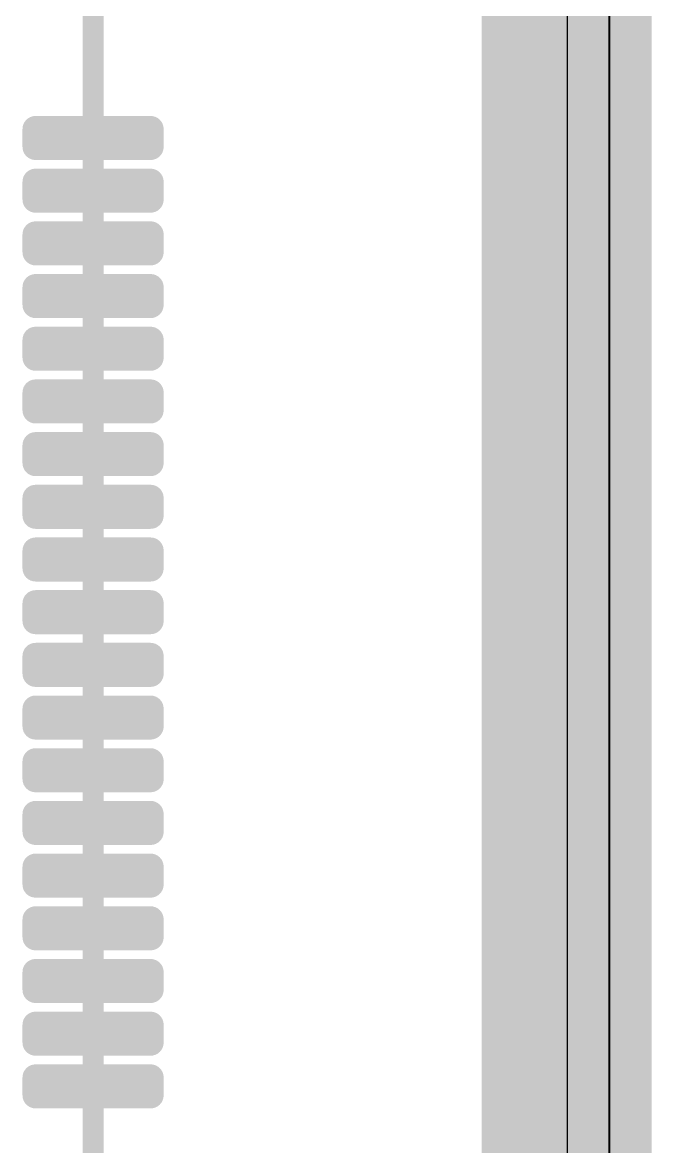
# Model space of a CAD drawing. Header units: inches. Extents: x -0.3 to 12.2, y -3.2 to 4.4.
# Drawn here: x 3.719 to 4.018, y 2.229 to 2.763 of the extents above; entities that cross this region are included whole.
import ezdxf

# ---------------------------------------------------------------- set-up
doc = ezdxf.new("R2010")
doc.units = ezdxf.units.IN
doc.header["$MEASUREMENT"] = 0
for name, color, linetype in [('Board', 76, 'Continuous'), ('FAB_DWG_INFO', 1, 'Continuous'), ('Keep-Out Layer', 6, 'Continuous'), ('Plane_L2', 76, 'Continuous'), ('Plane_L4', 136, 'Continuous'), ('Plane_L5', 16, 'Continuous'), ('Plane_L7', 216, 'Continuous'), ('Top Assembly', 6, 'Continuous'), ('Top Overlay', 2, 'Continuous'), ('Top Paste', 8, 'Continuous'), ('Top Solder', 216, 'Continuous'), ('TOP_L1', 1, 'Continuous')]:
    doc.layers.add(name, color=color, linetype=linetype)

# ---------------------------------------------------------------- blocks, each defined once
blk = doc.blocks.new('MICTOR_38_PIN_310')
at = {"layer": 'Top Paste'}
h = blk.add_hatch(color=8, dxfattribs=at)
edge = h.paths.add_edge_path()
edge.add_arc((-0.45423, -0.24793), 0.00423, 90, 180)
edge.add_line((-0.45846, -0.24793), (-0.45846, -0.30246))
edge.add_arc((-0.45423, -0.30246), 0.00423, 180, 270)
edge.add_line((-0.45423, -0.30669), (-0.44577, -0.30669))
edge.add_arc((-0.44577, -0.30246), 0.00423, 270, 360)
edge.add_line((-0.44154, -0.30246), (-0.44154, -0.24793))
edge.add_arc((-0.44577, -0.24793), 0.00423, 0, 90)
edge.add_line((-0.44577, -0.2437), (-0.45423, -0.2437))
h = blk.add_hatch(color=8, dxfattribs=at)
edge = h.paths.add_edge_path()
edge.add_arc((-0.42923, -0.24793), 0.00423, 90, 180)
edge.add_line((-0.43346, -0.24793), (-0.43346, -0.30246))
edge.add_arc((-0.42923, -0.30246), 0.00423, 180, 270)
edge.add_line((-0.42923, -0.30669), (-0.42077, -0.30669))
edge.add_arc((-0.42077, -0.30246), 0.00423, 270, 360)
edge.add_line((-0.41654, -0.30246), (-0.41654, -0.24793))
edge.add_arc((-0.42077, -0.24793), 0.00423, 0, 90)
edge.add_line((-0.42077, -0.2437), (-0.42923, -0.2437))
h = blk.add_hatch(color=8, dxfattribs=at)
edge = h.paths.add_edge_path()
edge.add_arc((-0.40423, -0.24793), 0.00423, 90, 180)
edge.add_line((-0.40846, -0.24793), (-0.40846, -0.30246))
edge.add_arc((-0.40423, -0.30246), 0.00423, 180, 270)
edge.add_line((-0.40423, -0.30669), (-0.39577, -0.30669))
edge.add_arc((-0.39577, -0.30246), 0.00423, 270, 360)
edge.add_line((-0.39154, -0.30246), (-0.39154, -0.24793))
edge.add_arc((-0.39577, -0.24793), 0.00423, 0, 90)
edge.add_line((-0.39577, -0.2437), (-0.40423, -0.2437))
h = blk.add_hatch(color=8, dxfattribs=at)
edge = h.paths.add_edge_path()
edge.add_arc((-0.37923, -0.24793), 0.00423, 90, 180)
edge.add_line((-0.38346, -0.24793), (-0.38346, -0.30246))
edge.add_arc((-0.37923, -0.30246), 0.00423, 180, 270)
edge.add_line((-0.37923, -0.30669), (-0.37077, -0.30669))
edge.add_arc((-0.37077, -0.30246), 0.00423, 270, 360)
edge.add_line((-0.36654, -0.30246), (-0.36654, -0.24793))
edge.add_arc((-0.37077, -0.24793), 0.00423, 0, 90)
edge.add_line((-0.37077, -0.2437), (-0.37923, -0.2437))
h = blk.add_hatch(color=8, dxfattribs=at)
edge = h.paths.add_edge_path()
edge.add_arc((-0.35423, -0.24793), 0.00423, 90, 180)
edge.add_line((-0.35846, -0.24793), (-0.35846, -0.30246))
edge.add_arc((-0.35423, -0.30246), 0.00423, 180, 270)
edge.add_line((-0.35423, -0.30669), (-0.34577, -0.30669))
edge.add_arc((-0.34577, -0.30246), 0.00423, 270, 360)
edge.add_line((-0.34154, -0.30246), (-0.34154, -0.24793))
edge.add_arc((-0.34577, -0.24793), 0.00423, 0, 90)
edge.add_line((-0.34577, -0.2437), (-0.35423, -0.2437))
h = blk.add_hatch(color=8, dxfattribs=at)
edge = h.paths.add_edge_path()
edge.add_arc((-0.32923, -0.24793), 0.00423, 90, 180)
edge.add_line((-0.33346, -0.24793), (-0.33346, -0.30246))
edge.add_arc((-0.32923, -0.30246), 0.00423, 180, 270)
edge.add_line((-0.32923, -0.30669), (-0.32077, -0.30669))
edge.add_arc((-0.32077, -0.30246), 0.00423, 270, 360)
edge.add_line((-0.31654, -0.30246), (-0.31654, -0.24793))
edge.add_arc((-0.32077, -0.24793), 0.00423, 0, 90)
edge.add_line((-0.32077, -0.2437), (-0.32923, -0.2437))
h = blk.add_hatch(color=8, dxfattribs=at)
edge = h.paths.add_edge_path()
edge.add_arc((-0.30423, -0.24793), 0.00423, 90, 180)
edge.add_line((-0.30846, -0.24793), (-0.30846, -0.30246))
edge.add_arc((-0.30423, -0.30246), 0.00423, 180, 270)
edge.add_line((-0.30423, -0.30669), (-0.29577, -0.30669))
edge.add_arc((-0.29577, -0.30246), 0.00423, 270, 360)
edge.add_line((-0.29154, -0.30246), (-0.29154, -0.24793))
edge.add_arc((-0.29577, -0.24793), 0.00423, 0, 90)
edge.add_line((-0.29577, -0.2437), (-0.30423, -0.2437))
h = blk.add_hatch(color=8, dxfattribs=at)
edge = h.paths.add_edge_path()
edge.add_arc((-0.27923, -0.24793), 0.00423, 90, 180)
edge.add_line((-0.28346, -0.24793), (-0.28346, -0.30246))
edge.add_arc((-0.27923, -0.30246), 0.00423, 180, 270)
edge.add_line((-0.27923, -0.30669), (-0.27077, -0.30669))
edge.add_arc((-0.27077, -0.30246), 0.00423, 270, 360)
edge.add_line((-0.26654, -0.30246), (-0.26654, -0.24793))
edge.add_arc((-0.27077, -0.24793), 0.00423, 0, 90)
edge.add_line((-0.27077, -0.2437), (-0.27923, -0.2437))
h = blk.add_hatch(color=8, dxfattribs=at)
edge = h.paths.add_edge_path()
edge.add_arc((-0.25423, -0.24793), 0.00423, 90, 180)
edge.add_line((-0.25846, -0.24793), (-0.25846, -0.30246))
edge.add_arc((-0.25423, -0.30246), 0.00423, 180, 270)
edge.add_line((-0.25423, -0.30669), (-0.24577, -0.30669))
edge.add_arc((-0.24577, -0.30246), 0.00423, 270, 360)
edge.add_line((-0.24154, -0.30246), (-0.24154, -0.24793))
edge.add_arc((-0.24577, -0.24793), 0.00423, 0, 90)
edge.add_line((-0.24577, -0.2437), (-0.25423, -0.2437))
h = blk.add_hatch(color=8, dxfattribs=at)
edge = h.paths.add_edge_path()
edge.add_arc((-0.22923, -0.24793), 0.00423, 90, 180)
edge.add_line((-0.23346, -0.24793), (-0.23346, -0.30246))
edge.add_arc((-0.22923, -0.30246), 0.00423, 180, 270)
edge.add_line((-0.22923, -0.30669), (-0.22077, -0.30669))
edge.add_arc((-0.22077, -0.30246), 0.00423, 270, 360)
edge.add_line((-0.21654, -0.30246), (-0.21654, -0.24793))
edge.add_arc((-0.22077, -0.24793), 0.00423, 0, 90)
edge.add_line((-0.22077, -0.2437), (-0.22923, -0.2437))
h = blk.add_hatch(color=8, dxfattribs=at)
edge = h.paths.add_edge_path()
edge.add_arc((-0.20423, -0.24793), 0.00423, 90, 180)
edge.add_line((-0.20846, -0.24793), (-0.20846, -0.30246))
edge.add_arc((-0.20423, -0.30246), 0.00423, 180, 270)
edge.add_line((-0.20423, -0.30669), (-0.19577, -0.30669))
edge.add_arc((-0.19577, -0.30246), 0.00423, 270, 360)
edge.add_line((-0.19154, -0.30246), (-0.19154, -0.24793))
edge.add_arc((-0.19577, -0.24793), 0.00423, 0, 90)
edge.add_line((-0.19577, -0.2437), (-0.20423, -0.2437))
h = blk.add_hatch(color=8, dxfattribs=at)
edge = h.paths.add_edge_path()
edge.add_arc((-0.17923, -0.24793), 0.00423, 90, 180)
edge.add_line((-0.18346, -0.24793), (-0.18346, -0.30246))
edge.add_arc((-0.17923, -0.30246), 0.00423, 180, 270)
edge.add_line((-0.17923, -0.30669), (-0.17077, -0.30669))
edge.add_arc((-0.17077, -0.30246), 0.00423, 270, 360)
edge.add_line((-0.16654, -0.30246), (-0.16654, -0.24793))
edge.add_arc((-0.17077, -0.24793), 0.00423, 0, 90)
edge.add_line((-0.17077, -0.2437), (-0.17923, -0.2437))
h = blk.add_hatch(color=8, dxfattribs=at)
edge = h.paths.add_edge_path()
edge.add_arc((-0.15423, -0.24793), 0.00423, 90, 180)
edge.add_line((-0.15846, -0.24793), (-0.15846, -0.30246))
edge.add_arc((-0.15423, -0.30246), 0.00423, 180, 270)
edge.add_line((-0.15423, -0.30669), (-0.14577, -0.30669))
edge.add_arc((-0.14577, -0.30246), 0.00423, 270, 360)
edge.add_line((-0.14154, -0.30246), (-0.14154, -0.24793))
edge.add_arc((-0.14577, -0.24793), 0.00423, 0, 90)
edge.add_line((-0.14577, -0.2437), (-0.15423, -0.2437))
h = blk.add_hatch(color=8, dxfattribs=at)
edge = h.paths.add_edge_path()
edge.add_arc((-0.12923, -0.24793), 0.00423, 90, 180)
edge.add_line((-0.13346, -0.24793), (-0.13346, -0.30246))
edge.add_arc((-0.12923, -0.30246), 0.00423, 180, 270)
edge.add_line((-0.12923, -0.30669), (-0.12077, -0.30669))
edge.add_arc((-0.12077, -0.30246), 0.00423, 270, 360)
edge.add_line((-0.11654, -0.30246), (-0.11654, -0.24793))
edge.add_arc((-0.12077, -0.24793), 0.00423, 0, 90)
edge.add_line((-0.12077, -0.2437), (-0.12923, -0.2437))
h = blk.add_hatch(color=8, dxfattribs=at)
edge = h.paths.add_edge_path()
edge.add_arc((-0.10423, -0.24793), 0.00423, 90, 180)
edge.add_line((-0.10846, -0.24793), (-0.10846, -0.30246))
edge.add_arc((-0.10423, -0.30246), 0.00423, 180, 270)
edge.add_line((-0.10423, -0.30669), (-0.09577, -0.30669))
edge.add_arc((-0.09577, -0.30246), 0.00423, 270, 360)
edge.add_line((-0.09154, -0.30246), (-0.09154, -0.24793))
edge.add_arc((-0.09577, -0.24793), 0.00423, 0, 90)
edge.add_line((-0.09577, -0.2437), (-0.10423, -0.2437))
h = blk.add_hatch(color=8, dxfattribs=at)
edge = h.paths.add_edge_path()
edge.add_arc((-0.07923, -0.24793), 0.00423, 90, 180)
edge.add_line((-0.08346, -0.24793), (-0.08346, -0.30246))
edge.add_arc((-0.07923, -0.30246), 0.00423, 180, 270)
edge.add_line((-0.07923, -0.30669), (-0.07077, -0.30669))
edge.add_arc((-0.07077, -0.30246), 0.00423, 270, 360)
edge.add_line((-0.06654, -0.30246), (-0.06654, -0.24793))
edge.add_arc((-0.07077, -0.24793), 0.00423, 0, 90)
edge.add_line((-0.07077, -0.2437), (-0.07923, -0.2437))
h = blk.add_hatch(color=8, dxfattribs=at)
edge = h.paths.add_edge_path()
edge.add_arc((-0.05423, -0.24793), 0.00423, 90, 180)
edge.add_line((-0.05846, -0.24793), (-0.05846, -0.30246))
edge.add_arc((-0.05423, -0.30246), 0.00423, 180, 270)
edge.add_line((-0.05423, -0.30669), (-0.04577, -0.30669))
edge.add_arc((-0.04577, -0.30246), 0.00423, 270, 360)
edge.add_line((-0.04154, -0.30246), (-0.04154, -0.24793))
edge.add_arc((-0.04577, -0.24793), 0.00423, 0, 90)
edge.add_line((-0.04577, -0.2437), (-0.05423, -0.2437))
h = blk.add_hatch(color=8, dxfattribs=at)
edge = h.paths.add_edge_path()
edge.add_arc((-0.02923, -0.24793), 0.00423, 90, 180)
edge.add_line((-0.03346, -0.24793), (-0.03346, -0.30246))
edge.add_arc((-0.02923, -0.30246), 0.00423, 180, 270)
edge.add_line((-0.02923, -0.30669), (-0.02077, -0.30669))
edge.add_arc((-0.02077, -0.30246), 0.00423, 270, 360)
edge.add_line((-0.01654, -0.30246), (-0.01654, -0.24793))
edge.add_arc((-0.02077, -0.24793), 0.00423, 0, 90)
edge.add_line((-0.02077, -0.2437), (-0.02923, -0.2437))
h = blk.add_hatch(color=8, dxfattribs=at)
edge = h.paths.add_edge_path()
edge.add_arc((-0.00423, -0.24793), 0.00423, 90, 180)
edge.add_line((-0.00846, -0.24793), (-0.00846, -0.30246))
edge.add_arc((-0.00423, -0.30246), 0.00423, 180, 270)
edge.add_line((-0.00423, -0.30669), (0.00423, -0.30669))
edge.add_arc((0.00423, -0.30246), 0.00423, 270, 360)
edge.add_line((0.00846, -0.30246), (0.00846, -0.24793))
edge.add_arc((0.00423, -0.24793), 0.00423, 0, 90)
edge.add_line((0.00423, -0.2437), (-0.00423, -0.2437))
at = {"layer": 'Top Solder'}
h = blk.add_hatch(color=216, dxfattribs=at)
edge = h.paths.add_edge_path()
edge.add_arc((-0.45423, -0.24793), 0.00623, 90, 180)
edge.add_line((-0.46046, -0.24793), (-0.46046, -0.30246))
edge.add_arc((-0.45423, -0.30246), 0.00623, 180, 270)
edge.add_line((-0.45423, -0.30869), (-0.44577, -0.30869))
edge.add_arc((-0.44577, -0.30246), 0.00623, 270, 360)
edge.add_line((-0.43954, -0.30246), (-0.43954, -0.24793))
edge.add_arc((-0.44577, -0.24793), 0.00623, 0, 90)
edge.add_line((-0.44577, -0.2417), (-0.45423, -0.2417))
h = blk.add_hatch(color=216, dxfattribs=at)
edge = h.paths.add_edge_path()
edge.add_arc((-0.42923, -0.24793), 0.00623, 90, 180)
edge.add_line((-0.43546, -0.24793), (-0.43546, -0.30246))
edge.add_arc((-0.42923, -0.30246), 0.00623, 180, 270)
edge.add_line((-0.42923, -0.30869), (-0.42077, -0.30869))
edge.add_arc((-0.42077, -0.30246), 0.00623, 270, 360)
edge.add_line((-0.41454, -0.30246), (-0.41454, -0.24793))
edge.add_arc((-0.42077, -0.24793), 0.00623, 0, 90)
edge.add_line((-0.42077, -0.2417), (-0.42923, -0.2417))
h = blk.add_hatch(color=216, dxfattribs=at)
edge = h.paths.add_edge_path()
edge.add_arc((-0.40423, -0.24793), 0.00623, 90, 180)
edge.add_line((-0.41046, -0.24793), (-0.41046, -0.30246))
edge.add_arc((-0.40423, -0.30246), 0.00623, 180, 270)
edge.add_line((-0.40423, -0.30869), (-0.39577, -0.30869))
edge.add_arc((-0.39577, -0.30246), 0.00623, 270, 360)
edge.add_line((-0.38954, -0.30246), (-0.38954, -0.24793))
edge.add_arc((-0.39577, -0.24793), 0.00623, 0, 90)
edge.add_line((-0.39577, -0.2417), (-0.40423, -0.2417))
h = blk.add_hatch(color=216, dxfattribs=at)
edge = h.paths.add_edge_path()
edge.add_arc((-0.37923, -0.24793), 0.00623, 90, 180)
edge.add_line((-0.38546, -0.24793), (-0.38546, -0.30246))
edge.add_arc((-0.37923, -0.30246), 0.00623, 180, 270)
edge.add_line((-0.37923, -0.30869), (-0.37077, -0.30869))
edge.add_arc((-0.37077, -0.30246), 0.00623, 270, 360)
edge.add_line((-0.36454, -0.30246), (-0.36454, -0.24793))
edge.add_arc((-0.37077, -0.24793), 0.00623, 0, 90)
edge.add_line((-0.37077, -0.2417), (-0.37923, -0.2417))
h = blk.add_hatch(color=216, dxfattribs=at)
edge = h.paths.add_edge_path()
edge.add_arc((-0.35423, -0.24793), 0.00623, 90, 180)
edge.add_line((-0.36046, -0.24793), (-0.36046, -0.30246))
edge.add_arc((-0.35423, -0.30246), 0.00623, 180, 270)
edge.add_line((-0.35423, -0.30869), (-0.34577, -0.30869))
edge.add_arc((-0.34577, -0.30246), 0.00623, 270, 360)
edge.add_line((-0.33954, -0.30246), (-0.33954, -0.24793))
edge.add_arc((-0.34577, -0.24793), 0.00623, 0, 90)
edge.add_line((-0.34577, -0.2417), (-0.35423, -0.2417))
h = blk.add_hatch(color=216, dxfattribs=at)
edge = h.paths.add_edge_path()
edge.add_arc((-0.32923, -0.24793), 0.00623, 90, 180)
edge.add_line((-0.33546, -0.24793), (-0.33546, -0.30246))
edge.add_arc((-0.32923, -0.30246), 0.00623, 180, 270)
edge.add_line((-0.32923, -0.30869), (-0.32077, -0.30869))
edge.add_arc((-0.32077, -0.30246), 0.00623, 270, 360)
edge.add_line((-0.31454, -0.30246), (-0.31454, -0.24793))
edge.add_arc((-0.32077, -0.24793), 0.00623, 0, 90)
edge.add_line((-0.32077, -0.2417), (-0.32923, -0.2417))
h = blk.add_hatch(color=216, dxfattribs=at)
edge = h.paths.add_edge_path()
edge.add_arc((-0.30423, -0.24793), 0.00623, 90, 180)
edge.add_line((-0.31046, -0.24793), (-0.31046, -0.30246))
edge.add_arc((-0.30423, -0.30246), 0.00623, 180, 270)
edge.add_line((-0.30423, -0.30869), (-0.29577, -0.30869))
edge.add_arc((-0.29577, -0.30246), 0.00623, 270, 360)
edge.add_line((-0.28954, -0.30246), (-0.28954, -0.24793))
edge.add_arc((-0.29577, -0.24793), 0.00623, 0, 90)
edge.add_line((-0.29577, -0.2417), (-0.30423, -0.2417))
h = blk.add_hatch(color=216, dxfattribs=at)
edge = h.paths.add_edge_path()
edge.add_arc((-0.27923, -0.24793), 0.00623, 90, 180)
edge.add_line((-0.28546, -0.24793), (-0.28546, -0.30246))
edge.add_arc((-0.27923, -0.30246), 0.00623, 180, 270)
edge.add_line((-0.27923, -0.30869), (-0.27077, -0.30869))
edge.add_arc((-0.27077, -0.30246), 0.00623, 270, 360)
edge.add_line((-0.26454, -0.30246), (-0.26454, -0.24793))
edge.add_arc((-0.27077, -0.24793), 0.00623, 0, 90)
edge.add_line((-0.27077, -0.2417), (-0.27923, -0.2417))
h = blk.add_hatch(color=216, dxfattribs=at)
edge = h.paths.add_edge_path()
edge.add_arc((-0.25423, -0.24793), 0.00623, 90, 180)
edge.add_line((-0.26046, -0.24793), (-0.26046, -0.30246))
edge.add_arc((-0.25423, -0.30246), 0.00623, 180, 270)
edge.add_line((-0.25423, -0.30869), (-0.24577, -0.30869))
edge.add_arc((-0.24577, -0.30246), 0.00623, 270, 360)
edge.add_line((-0.23954, -0.30246), (-0.23954, -0.24793))
edge.add_arc((-0.24577, -0.24793), 0.00623, 0, 90)
edge.add_line((-0.24577, -0.2417), (-0.25423, -0.2417))
h = blk.add_hatch(color=216, dxfattribs=at)
edge = h.paths.add_edge_path()
edge.add_arc((-0.22923, -0.24793), 0.00623, 90, 180)
edge.add_line((-0.23546, -0.24793), (-0.23546, -0.30246))
edge.add_arc((-0.22923, -0.30246), 0.00623, 180, 270)
edge.add_line((-0.22923, -0.30869), (-0.22077, -0.30869))
edge.add_arc((-0.22077, -0.30246), 0.00623, 270, 360)
edge.add_line((-0.21454, -0.30246), (-0.21454, -0.24793))
edge.add_arc((-0.22077, -0.24793), 0.00623, 0, 90)
edge.add_line((-0.22077, -0.2417), (-0.22923, -0.2417))
h = blk.add_hatch(color=216, dxfattribs=at)
edge = h.paths.add_edge_path()
edge.add_arc((-0.20423, -0.24793), 0.00623, 90, 180)
edge.add_line((-0.21046, -0.24793), (-0.21046, -0.30246))
edge.add_arc((-0.20423, -0.30246), 0.00623, 180, 270)
edge.add_line((-0.20423, -0.30869), (-0.19577, -0.30869))
edge.add_arc((-0.19577, -0.30246), 0.00623, 270, 360)
edge.add_line((-0.18954, -0.30246), (-0.18954, -0.24793))
edge.add_arc((-0.19577, -0.24793), 0.00623, 0, 90)
edge.add_line((-0.19577, -0.2417), (-0.20423, -0.2417))
h = blk.add_hatch(color=216, dxfattribs=at)
edge = h.paths.add_edge_path()
edge.add_arc((-0.17923, -0.24793), 0.00623, 90, 180)
edge.add_line((-0.18546, -0.24793), (-0.18546, -0.30246))
edge.add_arc((-0.17923, -0.30246), 0.00623, 180, 270)
edge.add_line((-0.17923, -0.30869), (-0.17077, -0.30869))
edge.add_arc((-0.17077, -0.30246), 0.00623, 270, 360)
edge.add_line((-0.16454, -0.30246), (-0.16454, -0.24793))
edge.add_arc((-0.17077, -0.24793), 0.00623, 0, 90)
edge.add_line((-0.17077, -0.2417), (-0.17923, -0.2417))
h = blk.add_hatch(color=216, dxfattribs=at)
edge = h.paths.add_edge_path()
edge.add_arc((-0.15423, -0.24793), 0.00623, 90, 180)
edge.add_line((-0.16046, -0.24793), (-0.16046, -0.30246))
edge.add_arc((-0.15423, -0.30246), 0.00623, 180, 270)
edge.add_line((-0.15423, -0.30869), (-0.14577, -0.30869))
edge.add_arc((-0.14577, -0.30246), 0.00623, 270, 360)
edge.add_line((-0.13954, -0.30246), (-0.13954, -0.24793))
edge.add_arc((-0.14577, -0.24793), 0.00623, 0, 90)
edge.add_line((-0.14577, -0.2417), (-0.15423, -0.2417))
h = blk.add_hatch(color=216, dxfattribs=at)
edge = h.paths.add_edge_path()
edge.add_arc((-0.12923, -0.24793), 0.00623, 90, 180)
edge.add_line((-0.13546, -0.24793), (-0.13546, -0.30246))
edge.add_arc((-0.12923, -0.30246), 0.00623, 180, 270)
edge.add_line((-0.12923, -0.30869), (-0.12077, -0.30869))
edge.add_arc((-0.12077, -0.30246), 0.00623, 270, 360)
edge.add_line((-0.11454, -0.30246), (-0.11454, -0.24793))
edge.add_arc((-0.12077, -0.24793), 0.00623, 0, 90)
edge.add_line((-0.12077, -0.2417), (-0.12923, -0.2417))
h = blk.add_hatch(color=216, dxfattribs=at)
edge = h.paths.add_edge_path()
edge.add_arc((-0.10423, -0.24793), 0.00623, 90, 180)
edge.add_line((-0.11046, -0.24793), (-0.11046, -0.30246))
edge.add_arc((-0.10423, -0.30246), 0.00623, 180, 270)
edge.add_line((-0.10423, -0.30869), (-0.09577, -0.30869))
edge.add_arc((-0.09577, -0.30246), 0.00623, 270, 360)
edge.add_line((-0.08954, -0.30246), (-0.08954, -0.24793))
edge.add_arc((-0.09577, -0.24793), 0.00623, 0, 90)
edge.add_line((-0.09577, -0.2417), (-0.10423, -0.2417))
h = blk.add_hatch(color=216, dxfattribs=at)
edge = h.paths.add_edge_path()
edge.add_arc((-0.07923, -0.24793), 0.00623, 90, 180)
edge.add_line((-0.08546, -0.24793), (-0.08546, -0.30246))
edge.add_arc((-0.07923, -0.30246), 0.00623, 180, 270)
edge.add_line((-0.07923, -0.30869), (-0.07077, -0.30869))
edge.add_arc((-0.07077, -0.30246), 0.00623, 270, 360)
edge.add_line((-0.06454, -0.30246), (-0.06454, -0.24793))
edge.add_arc((-0.07077, -0.24793), 0.00623, 0, 90)
edge.add_line((-0.07077, -0.2417), (-0.07923, -0.2417))
h = blk.add_hatch(color=216, dxfattribs=at)
edge = h.paths.add_edge_path()
edge.add_arc((-0.05423, -0.24793), 0.00623, 90, 180)
edge.add_line((-0.06046, -0.24793), (-0.06046, -0.30246))
edge.add_arc((-0.05423, -0.30246), 0.00623, 180, 270)
edge.add_line((-0.05423, -0.30869), (-0.04577, -0.30869))
edge.add_arc((-0.04577, -0.30246), 0.00623, 270, 360)
edge.add_line((-0.03954, -0.30246), (-0.03954, -0.24793))
edge.add_arc((-0.04577, -0.24793), 0.00623, 0, 90)
edge.add_line((-0.04577, -0.2417), (-0.05423, -0.2417))
h = blk.add_hatch(color=216, dxfattribs=at)
edge = h.paths.add_edge_path()
edge.add_arc((-0.02923, -0.24793), 0.00623, 90, 180)
edge.add_line((-0.03546, -0.24793), (-0.03546, -0.30246))
edge.add_arc((-0.02923, -0.30246), 0.00623, 180, 270)
edge.add_line((-0.02923, -0.30869), (-0.02077, -0.30869))
edge.add_arc((-0.02077, -0.30246), 0.00623, 270, 360)
edge.add_line((-0.01454, -0.30246), (-0.01454, -0.24793))
edge.add_arc((-0.02077, -0.24793), 0.00623, 0, 90)
edge.add_line((-0.02077, -0.2417), (-0.02923, -0.2417))
h = blk.add_hatch(color=216, dxfattribs=at)
edge = h.paths.add_edge_path()
edge.add_arc((-0.00423, -0.24793), 0.00623, 90, 180)
edge.add_line((-0.01046, -0.24793), (-0.01046, -0.30246))
edge.add_arc((-0.00423, -0.30246), 0.00623, 180, 270)
edge.add_line((-0.00423, -0.30869), (0.00423, -0.30869))
edge.add_arc((0.00423, -0.30246), 0.00623, 270, 360)
edge.add_line((0.01046, -0.30246), (0.01046, -0.24793))
edge.add_arc((0.00423, -0.24793), 0.00623, 0, 90)
edge.add_line((0.00423, -0.2417), (-0.00423, -0.2417))
at = {"layer": 'TOP_L1'}
h = blk.add_hatch(color=1, dxfattribs=at)
edge = h.paths.add_edge_path()
edge.add_arc((-0.45423, -0.24793), 0.00423, 90, 180)
edge.add_line((-0.45846, -0.24793), (-0.45846, -0.30246))
edge.add_arc((-0.45423, -0.30246), 0.00423, 180, 270)
edge.add_line((-0.45423, -0.30669), (-0.44577, -0.30669))
edge.add_arc((-0.44577, -0.30246), 0.00423, 270, 360)
edge.add_line((-0.44154, -0.30246), (-0.44154, -0.24793))
edge.add_arc((-0.44577, -0.24793), 0.00423, 0, 90)
edge.add_line((-0.44577, -0.2437), (-0.45423, -0.2437))
h = blk.add_hatch(color=1, dxfattribs=at)
edge = h.paths.add_edge_path()
edge.add_arc((-0.42923, -0.24793), 0.00423, 90, 180)
edge.add_line((-0.43346, -0.24793), (-0.43346, -0.30246))
edge.add_arc((-0.42923, -0.30246), 0.00423, 180, 270)
edge.add_line((-0.42923, -0.30669), (-0.42077, -0.30669))
edge.add_arc((-0.42077, -0.30246), 0.00423, 270, 360)
edge.add_line((-0.41654, -0.30246), (-0.41654, -0.24793))
edge.add_arc((-0.42077, -0.24793), 0.00423, 0, 90)
edge.add_line((-0.42077, -0.2437), (-0.42923, -0.2437))
h = blk.add_hatch(color=1, dxfattribs=at)
edge = h.paths.add_edge_path()
edge.add_arc((-0.40423, -0.24793), 0.00423, 90, 180)
edge.add_line((-0.40846, -0.24793), (-0.40846, -0.30246))
edge.add_arc((-0.40423, -0.30246), 0.00423, 180, 270)
edge.add_line((-0.40423, -0.30669), (-0.39577, -0.30669))
edge.add_arc((-0.39577, -0.30246), 0.00423, 270, 360)
edge.add_line((-0.39154, -0.30246), (-0.39154, -0.24793))
edge.add_arc((-0.39577, -0.24793), 0.00423, 0, 90)
edge.add_line((-0.39577, -0.2437), (-0.40423, -0.2437))
h = blk.add_hatch(color=1, dxfattribs=at)
edge = h.paths.add_edge_path()
edge.add_arc((-0.37923, -0.24793), 0.00423, 90, 180)
edge.add_line((-0.38346, -0.24793), (-0.38346, -0.30246))
edge.add_arc((-0.37923, -0.30246), 0.00423, 180, 270)
edge.add_line((-0.37923, -0.30669), (-0.37077, -0.30669))
edge.add_arc((-0.37077, -0.30246), 0.00423, 270, 360)
edge.add_line((-0.36654, -0.30246), (-0.36654, -0.24793))
edge.add_arc((-0.37077, -0.24793), 0.00423, 0, 90)
edge.add_line((-0.37077, -0.2437), (-0.37923, -0.2437))
h = blk.add_hatch(color=1, dxfattribs=at)
edge = h.paths.add_edge_path()
edge.add_arc((-0.35423, -0.24793), 0.00423, 90, 180)
edge.add_line((-0.35846, -0.24793), (-0.35846, -0.30246))
edge.add_arc((-0.35423, -0.30246), 0.00423, 180, 270)
edge.add_line((-0.35423, -0.30669), (-0.34577, -0.30669))
edge.add_arc((-0.34577, -0.30246), 0.00423, 270, 360)
edge.add_line((-0.34154, -0.30246), (-0.34154, -0.24793))
edge.add_arc((-0.34577, -0.24793), 0.00423, 0, 90)
edge.add_line((-0.34577, -0.2437), (-0.35423, -0.2437))
h = blk.add_hatch(color=1, dxfattribs=at)
edge = h.paths.add_edge_path()
edge.add_arc((-0.32923, -0.24793), 0.00423, 90, 180)
edge.add_line((-0.33346, -0.24793), (-0.33346, -0.30246))
edge.add_arc((-0.32923, -0.30246), 0.00423, 180, 270)
edge.add_line((-0.32923, -0.30669), (-0.32077, -0.30669))
edge.add_arc((-0.32077, -0.30246), 0.00423, 270, 360)
edge.add_line((-0.31654, -0.30246), (-0.31654, -0.24793))
edge.add_arc((-0.32077, -0.24793), 0.00423, 0, 90)
edge.add_line((-0.32077, -0.2437), (-0.32923, -0.2437))
h = blk.add_hatch(color=1, dxfattribs=at)
edge = h.paths.add_edge_path()
edge.add_arc((-0.30423, -0.24793), 0.00423, 90, 180)
edge.add_line((-0.30846, -0.24793), (-0.30846, -0.30246))
edge.add_arc((-0.30423, -0.30246), 0.00423, 180, 270)
edge.add_line((-0.30423, -0.30669), (-0.29577, -0.30669))
edge.add_arc((-0.29577, -0.30246), 0.00423, 270, 360)
edge.add_line((-0.29154, -0.30246), (-0.29154, -0.24793))
edge.add_arc((-0.29577, -0.24793), 0.00423, 0, 90)
edge.add_line((-0.29577, -0.2437), (-0.30423, -0.2437))
h = blk.add_hatch(color=1, dxfattribs=at)
edge = h.paths.add_edge_path()
edge.add_arc((-0.27923, -0.24793), 0.00423, 90, 180)
edge.add_line((-0.28346, -0.24793), (-0.28346, -0.30246))
edge.add_arc((-0.27923, -0.30246), 0.00423, 180, 270)
edge.add_line((-0.27923, -0.30669), (-0.27077, -0.30669))
edge.add_arc((-0.27077, -0.30246), 0.00423, 270, 360)
edge.add_line((-0.26654, -0.30246), (-0.26654, -0.24793))
edge.add_arc((-0.27077, -0.24793), 0.00423, 0, 90)
edge.add_line((-0.27077, -0.2437), (-0.27923, -0.2437))
h = blk.add_hatch(color=1, dxfattribs=at)
edge = h.paths.add_edge_path()
edge.add_arc((-0.25423, -0.24793), 0.00423, 90, 180)
edge.add_line((-0.25846, -0.24793), (-0.25846, -0.30246))
edge.add_arc((-0.25423, -0.30246), 0.00423, 180, 270)
edge.add_line((-0.25423, -0.30669), (-0.24577, -0.30669))
edge.add_arc((-0.24577, -0.30246), 0.00423, 270, 360)
edge.add_line((-0.24154, -0.30246), (-0.24154, -0.24793))
edge.add_arc((-0.24577, -0.24793), 0.00423, 0, 90)
edge.add_line((-0.24577, -0.2437), (-0.25423, -0.2437))
h = blk.add_hatch(color=1, dxfattribs=at)
edge = h.paths.add_edge_path()
edge.add_arc((-0.22923, -0.24793), 0.00423, 90, 180)
edge.add_line((-0.23346, -0.24793), (-0.23346, -0.30246))
edge.add_arc((-0.22923, -0.30246), 0.00423, 180, 270)
edge.add_line((-0.22923, -0.30669), (-0.22077, -0.30669))
edge.add_arc((-0.22077, -0.30246), 0.00423, 270, 360)
edge.add_line((-0.21654, -0.30246), (-0.21654, -0.24793))
edge.add_arc((-0.22077, -0.24793), 0.00423, 0, 90)
edge.add_line((-0.22077, -0.2437), (-0.22923, -0.2437))
h = blk.add_hatch(color=1, dxfattribs=at)
edge = h.paths.add_edge_path()
edge.add_arc((-0.20423, -0.24793), 0.00423, 90, 180)
edge.add_line((-0.20846, -0.24793), (-0.20846, -0.30246))
edge.add_arc((-0.20423, -0.30246), 0.00423, 180, 270)
edge.add_line((-0.20423, -0.30669), (-0.19577, -0.30669))
edge.add_arc((-0.19577, -0.30246), 0.00423, 270, 360)
edge.add_line((-0.19154, -0.30246), (-0.19154, -0.24793))
edge.add_arc((-0.19577, -0.24793), 0.00423, 0, 90)
edge.add_line((-0.19577, -0.2437), (-0.20423, -0.2437))
h = blk.add_hatch(color=1, dxfattribs=at)
edge = h.paths.add_edge_path()
edge.add_arc((-0.17923, -0.24793), 0.00423, 90, 180)
edge.add_line((-0.18346, -0.24793), (-0.18346, -0.30246))
edge.add_arc((-0.17923, -0.30246), 0.00423, 180, 270)
edge.add_line((-0.17923, -0.30669), (-0.17077, -0.30669))
edge.add_arc((-0.17077, -0.30246), 0.00423, 270, 360)
edge.add_line((-0.16654, -0.30246), (-0.16654, -0.24793))
edge.add_arc((-0.17077, -0.24793), 0.00423, 0, 90)
edge.add_line((-0.17077, -0.2437), (-0.17923, -0.2437))
h = blk.add_hatch(color=1, dxfattribs=at)
edge = h.paths.add_edge_path()
edge.add_arc((-0.15423, -0.24793), 0.00423, 90, 180)
edge.add_line((-0.15846, -0.24793), (-0.15846, -0.30246))
edge.add_arc((-0.15423, -0.30246), 0.00423, 180, 270)
edge.add_line((-0.15423, -0.30669), (-0.14577, -0.30669))
edge.add_arc((-0.14577, -0.30246), 0.00423, 270, 360)
edge.add_line((-0.14154, -0.30246), (-0.14154, -0.24793))
edge.add_arc((-0.14577, -0.24793), 0.00423, 0, 90)
edge.add_line((-0.14577, -0.2437), (-0.15423, -0.2437))
h = blk.add_hatch(color=1, dxfattribs=at)
edge = h.paths.add_edge_path()
edge.add_arc((-0.12923, -0.24793), 0.00423, 90, 180)
edge.add_line((-0.13346, -0.24793), (-0.13346, -0.30246))
edge.add_arc((-0.12923, -0.30246), 0.00423, 180, 270)
edge.add_line((-0.12923, -0.30669), (-0.12077, -0.30669))
edge.add_arc((-0.12077, -0.30246), 0.00423, 270, 360)
edge.add_line((-0.11654, -0.30246), (-0.11654, -0.24793))
edge.add_arc((-0.12077, -0.24793), 0.00423, 0, 90)
edge.add_line((-0.12077, -0.2437), (-0.12923, -0.2437))
h = blk.add_hatch(color=1, dxfattribs=at)
edge = h.paths.add_edge_path()
edge.add_arc((-0.10423, -0.24793), 0.00423, 90, 180)
edge.add_line((-0.10846, -0.24793), (-0.10846, -0.30246))
edge.add_arc((-0.10423, -0.30246), 0.00423, 180, 270)
edge.add_line((-0.10423, -0.30669), (-0.09577, -0.30669))
edge.add_arc((-0.09577, -0.30246), 0.00423, 270, 360)
edge.add_line((-0.09154, -0.30246), (-0.09154, -0.24793))
edge.add_arc((-0.09577, -0.24793), 0.00423, 0, 90)
edge.add_line((-0.09577, -0.2437), (-0.10423, -0.2437))
h = blk.add_hatch(color=1, dxfattribs=at)
edge = h.paths.add_edge_path()
edge.add_arc((-0.07923, -0.24793), 0.00423, 90, 180)
edge.add_line((-0.08346, -0.24793), (-0.08346, -0.30246))
edge.add_arc((-0.07923, -0.30246), 0.00423, 180, 270)
edge.add_line((-0.07923, -0.30669), (-0.07077, -0.30669))
edge.add_arc((-0.07077, -0.30246), 0.00423, 270, 360)
edge.add_line((-0.06654, -0.30246), (-0.06654, -0.24793))
edge.add_arc((-0.07077, -0.24793), 0.00423, 0, 90)
edge.add_line((-0.07077, -0.2437), (-0.07923, -0.2437))
h = blk.add_hatch(color=1, dxfattribs=at)
edge = h.paths.add_edge_path()
edge.add_arc((-0.05423, -0.24793), 0.00423, 90, 180)
edge.add_line((-0.05846, -0.24793), (-0.05846, -0.30246))
edge.add_arc((-0.05423, -0.30246), 0.00423, 180, 270)
edge.add_line((-0.05423, -0.30669), (-0.04577, -0.30669))
edge.add_arc((-0.04577, -0.30246), 0.00423, 270, 360)
edge.add_line((-0.04154, -0.30246), (-0.04154, -0.24793))
edge.add_arc((-0.04577, -0.24793), 0.00423, 0, 90)
edge.add_line((-0.04577, -0.2437), (-0.05423, -0.2437))
h = blk.add_hatch(color=1, dxfattribs=at)
edge = h.paths.add_edge_path()
edge.add_arc((-0.02923, -0.24793), 0.00423, 90, 180)
edge.add_line((-0.03346, -0.24793), (-0.03346, -0.30246))
edge.add_arc((-0.02923, -0.30246), 0.00423, 180, 270)
edge.add_line((-0.02923, -0.30669), (-0.02077, -0.30669))
edge.add_arc((-0.02077, -0.30246), 0.00423, 270, 360)
edge.add_line((-0.01654, -0.30246), (-0.01654, -0.24793))
edge.add_arc((-0.02077, -0.24793), 0.00423, 0, 90)
edge.add_line((-0.02077, -0.2437), (-0.02923, -0.2437))
h = blk.add_hatch(color=1, dxfattribs=at)
edge = h.paths.add_edge_path()
edge.add_arc((-0.00423, -0.24793), 0.00423, 90, 180)
edge.add_line((-0.00846, -0.24793), (-0.00846, -0.30246))
edge.add_arc((-0.00423, -0.30246), 0.00423, 180, 270)
edge.add_line((-0.00423, -0.30669), (0.00423, -0.30669))
edge.add_arc((0.00423, -0.30246), 0.00423, 270, 360)
edge.add_line((0.00846, -0.30246), (0.00846, -0.24793))
edge.add_arc((0.00423, -0.24793), 0.00423, 0, 90)
edge.add_line((0.00423, -0.2437), (-0.00423, -0.2437))
at = {"layer": 'Top Assembly'}
blk.add_lwpolyline([(-0.74, -0.2752, 0.006, 0.006, 0), (0.2874, -0.2752, 0.006, 0.006, 0)], format="xyseb", dxfattribs=at)
at = {"layer": 'Top Overlay'}
blk.add_lwpolyline([(-0.74, -0.2752, 0.01, 0.01, 0), (0.2874, -0.2752, 0.01, 0.01, 0)], format="xyseb", dxfattribs=at)

msp = doc.modelspace()

# ---------------------------------------------------------------- linework, layer by layer
at = {"layer": 'Board'}
msp.add_lwpolyline([(3.99755, 3.42253, 0.001, 0.001, 0), (3.99755, 0.46041, 0.001, 0.001, 0)], format="xyseb", dxfattribs=at)
at = {"layer": 'FAB_DWG_INFO'}
for points in [[(3.96702, -0.38365, 0.00591, 0.00591, 0), (3.96702, 3.46578, 0.00591, 0.00591, 0)], [(3.99755, -0.30491, 0.00591, 0.00591, 0), (3.99755, 3.41254, 0.00591, 0.00591, 0)], [(3.99755, -0.26554, 0.00591, 0.00591, 0), (3.99755, 3.41253, 0.00591, 0.00591, 0)]]:
    msp.add_lwpolyline(points, format="xyseb", dxfattribs=at)
at = {"layer": 'Keep-Out Layer'}
msp.add_lwpolyline([(3.96702, 3.42253, 0.06, 0.06, 0), (3.96702, 0.46041, 0.06, 0.06, 0)], format="xyseb", dxfattribs=at)
at = {"layer": 'Plane_L2'}
msp.add_line((3.97746, 3.42253), (3.97746, 0.46041), dxfattribs=at)
msp.add_lwpolyline([(3.99755, 3.42253, 0.04, 0.04, 0), (3.99755, 0.46041, 0.04, 0.04, 0)], format="xyseb", dxfattribs=at)
at = {"layer": 'Plane_L4'}
msp.add_line((3.97746, 3.42253), (3.97746, 0.46041), dxfattribs=at)
msp.add_lwpolyline([(3.99755, 3.42253, 0.04, 0.04, 0), (3.99755, 0.46041, 0.04, 0.04, 0)], format="xyseb", dxfattribs=at)
at = {"layer": 'Plane_L5'}
msp.add_line((3.97746, 3.42253), (3.97746, 0.46041), dxfattribs=at)
msp.add_lwpolyline([(3.99755, 3.42253, 0.04, 0.04, 0), (3.99755, 0.46041, 0.04, 0.04, 0)], format="xyseb", dxfattribs=at)
at = {"layer": 'Plane_L7'}
msp.add_line((3.97746, 3.42253), (3.97746, 0.46041), dxfattribs=at)
msp.add_lwpolyline([(3.99755, 3.42253, 0.04, 0.04, 0), (3.99755, 0.46041, 0.04, 0.04, 0)], format="xyseb", dxfattribs=at)

# ---------------------------------------------------------------- block references
at = {"rotation": 90}
msp.add_blockref('MICTOR_38_PIN_310', (3.4774, 2.70771), dxfattribs=at)

doc.saveas('drawing.dxf')
